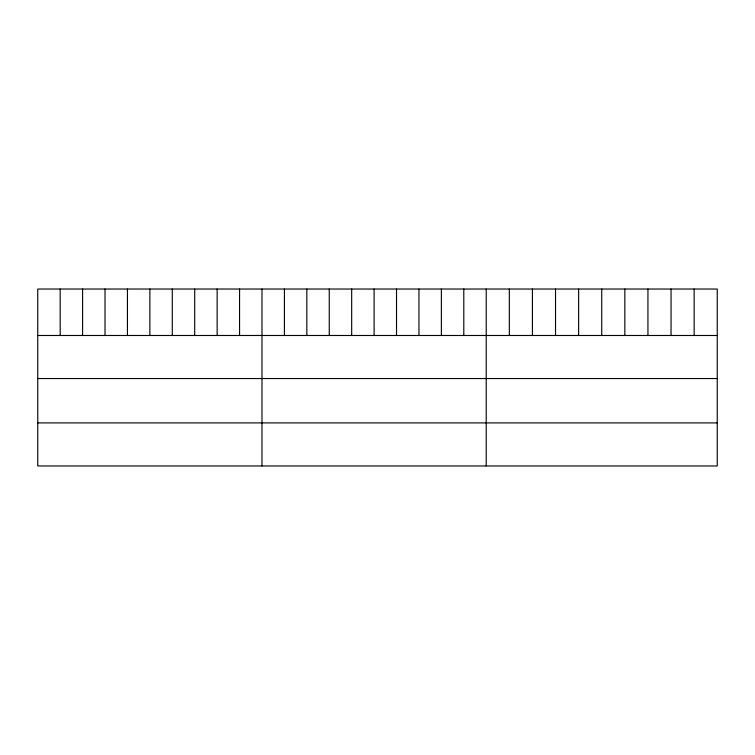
<?xml version="1.0" encoding="UTF-8"?>
<svg xmlns="http://www.w3.org/2000/svg" width="755" height="755" viewBox="0 0 755 755"><rect width="100%" height="100%" fill="white"/><g stroke="black" fill="none" stroke-linecap="round" stroke-linejoin="round"><path stroke-width="1.13" d="M717.25 335.484L717.25 465.967L37.75 465.967L37.75 289.033L717.25 289.033L717.25 335.484L37.75 335.484M37.75 378.538L717.25 378.538M37.75 422.904L717.25 422.904M694.147 289.033L694.147 335.484M671.044 289.033L671.044 335.484M647.941 289.033L647.941 335.484M624.838 289.033L624.838 335.484M601.735 289.033L601.735 335.484M578.632 289.033L578.632 335.484M555.529 289.033L555.529 335.484M532.426 289.033L532.426 335.484M509.323 289.033L509.323 335.484M486.22 289.033L486.22 465.967M463.796 289.033L463.796 335.484M441.373 289.033L441.373 335.484M418.95 289.033L418.95 335.484M396.526 289.033L396.526 335.484M374.102 289.033L374.102 335.484M351.679 289.033L351.679 335.484M329.255 289.033L329.255 335.484M306.832 289.033L306.832 335.484M284.409 289.033L284.409 335.484M261.985 289.033L261.985 465.967M239.561 289.033L239.561 335.484M217.138 289.033L217.138 335.484M194.714 289.033L194.714 335.484M172.291 289.033L172.291 335.484M149.868 289.033L149.868 335.484M127.444 289.033L127.444 335.484M105.02 289.033L105.02 335.484M82.597 289.033L82.597 335.484M60.173 289.033L60.173 335.484"/></g></svg>
